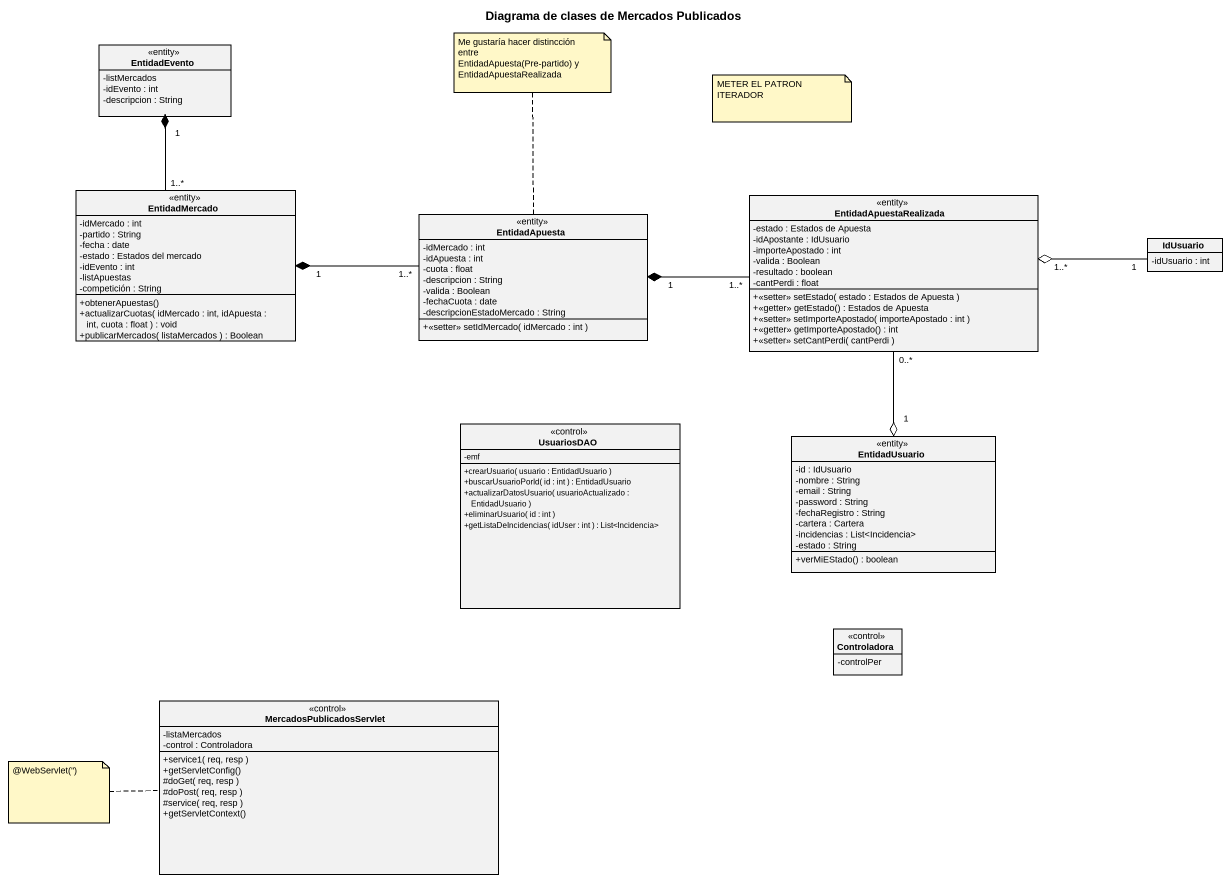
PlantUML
@startuml
title Diagrama de clases de Mercados Publicados
hide circle
hide empty members
skinparam classAttributeIconSize 0
class EntidadEvento <<entity>> {
  -listMercados
  -idEvento : int
  -descripcion : String
}
class EntidadMercado <<entity>> {
  -idMercado : int
  -partido : String
  -fecha : date
  -estado : Estados del mercado
  -idEvento : int
  -listApuestas
  -competición : String
  +obtenerApuestas()
  +actualizarCuotas( idMercado : int, idApuesta : int, cuota : float ) : void
  +publicarMercados( listaMercados ) : Boolean
}
class EntidadApuestaRealizada <<entity>> {
  -estado : Estados de Apuesta
  -idApostante : IdUsuario
  -importeApostado : int
  -valida : Boolean
  -resultado : boolean
  -cantPerdi : float
  +<<setter>> setEstado( estado : Estados de Apuesta )
  +<<getter>> getEstado() : Estados de Apuesta
  +<<setter>> setImporteApostado( importeApostado : int )
  +<<getter>> getImporteApostado() : int
  +<<setter>> setCantPerdi( cantPerdi )
}
class EntidadApuesta <<entity>> {
  -idMercado : int
  -idApuesta : int
  -cuota : float
  -descripcion : String
  -valida : Boolean
  -fechaCuota : date
  -descripcionEstadoMercado : String
  +<<setter>> setIdMercado( idMercado : int )
}
class IdUsuario {
  -idUsuario : int
}
class UsuariosDAO <<control>> {
  -emf
  +crearUsuario( usuario : EntidadUsuario )
  +buscarUsuarioPorId( id : int ) : EntidadUsuario
  +actualizarDatosUsuario( usuarioActualizado : EntidadUsuario )
  +eliminarUsuario( id : int )
  +getListaDeIncidencias( idUser : int ) : List<Incidencia>
}
class EntidadUsuario <<entity>> {
  -id : IdUsuario
  -nombre : String
  -email : String
  -password : String
  -fechaRegistro : String
  -cartera : Cartera
  -incidencias : List<Incidencia>
  -estado : String
  +verMiEStado() : boolean
}
class Controladora <<control>> {
  -controlPer
}
class MercadosPublicadosServlet <<control>> {
  -listaMercados
  -control : Controladora
  +service1( req, resp )
  +getServletConfig()
  #doGet( req, resp )
  #doPost( req, resp )
  #service( req, resp )
  +getServletContext()
}
EntidadEvento "1" *-- "1..*" EntidadMercado
EntidadMercado "1" *-right- "1..*" EntidadApuesta
EntidadApuestaRealizada "1..*" o-right- "1" IdUsuario
EntidadApuesta "1" *-right- "1..*" EntidadApuestaRealizada
EntidadUsuario "1" o-up- "0..*" EntidadApuestaRealizada
note top of EntidadApuesta : Me gustaría hacer distincción entre EntidadApuesta(Pre-partido) y EntidadApuestaRealizada
note as N2
  METER EL PATRON ITERADOR
end note
note left of MercadosPublicadosServlet : @WebServlet('')
@enduml
